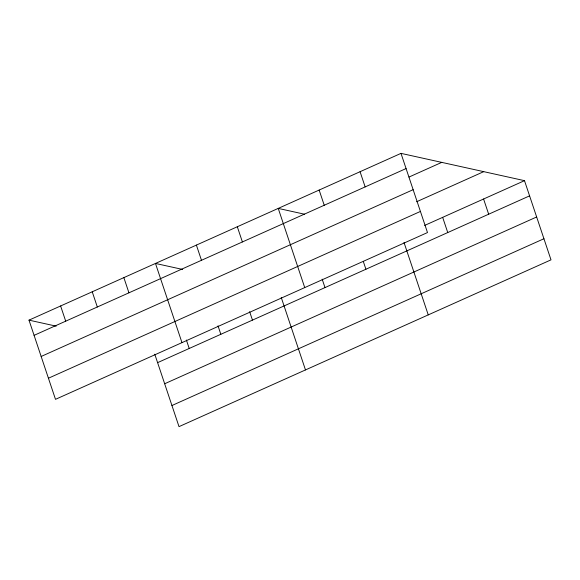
<?xml version="1.0" encoding="UTF-8"?>
<svg xmlns="http://www.w3.org/2000/svg" width="580" height="580" viewBox="0 0 580 580"><rect width="100%" height="100%" fill="white"/><g stroke="black" fill="none" stroke-linecap="round" stroke-linejoin="round"><path stroke-width="0.87" d="M400.99 153.367L427.489 232.558L55.499 399.337L29 320.145L400.99 153.367L524.501 180.663L551 259.855L179.01 426.634L154.773 354.199M34.082 335.349L406.072 168.562M409.016 177.045L441.75 162.371M41.151 356.468L413.141 189.682M416.636 201.738L483.742 171.651M48.43 378.225L420.42 211.439M424.661 225.424L524.501 180.663M157.6 362.645L529.591 195.859M164.669 383.757L536.652 216.978M171.948 405.522L543.931 238.735M304.558 214.216L278.233 208.401L304.732 287.593M182.649 269.446L155.476 263.443L181.975 342.635M29 320.145L56.173 326.149M483.582 199.005L488.672 214.208M442.663 217.355L447.753 232.551M404.006 242.454L428.243 314.889M360.071 171.709L365.154 186.912M363.37 261.645L365.915 269.243M319.152 190.059L324.235 205.255M322.168 279.147L324.996 287.593M281.249 297.489L305.486 369.931M237.314 226.751L242.396 241.947M249.632 311.67L252.46 320.109M196.395 245.094L201.477 260.297M218.015 325.844L220.835 334.29M186.39 340.025L189.218 348.464M123.859 277.617L128.941 292.82M92.234 291.791L97.324 306.994M60.617 305.972L65.707 321.168"/></g></svg>
